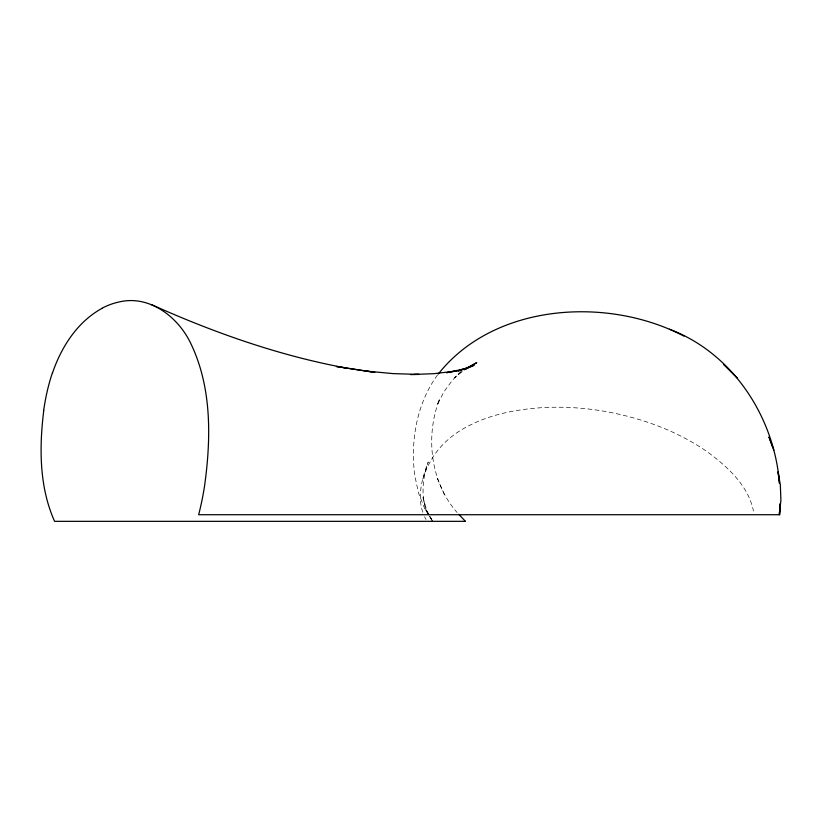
<?xml version="1.0" encoding="UTF-8"?>
<svg xmlns="http://www.w3.org/2000/svg" width="822" height="822" viewBox="0 0 822 822"><rect width="100%" height="100%" fill="white"/><g stroke="black" fill="none" stroke-linecap="round" stroke-linejoin="round"><path stroke-width="0.62" stroke-dasharray="4.11 3.08" d="M429.033 514.623L426.659 510.143L423.053 497.598L426.279 511.037C420.977 495.06 422.6 477.654 428.262 462.005C421.984 478.517 416.518 497.629 423.772 514.788M422.796 478.836L427.07 467.43L433.338 456.374A147.477 112.398 30.8 0 1 441.548 446.007A145.586 110.96 30.8 0 1 457.33 432.464C482.072 416.096 511.983 409.736 541.195 407.722A263.215 200.599 30.8 0 1 567.54 407.414A254.204 193.725 30.8 0 1 602.505 410.969C639.547 417.309 675.972 430.142 707.033 451.607C727.234 466.485 748.246 485.319 753.455 511.007M437.499 375.027C416.744 403.458 410.384 440.602 414.699 475.085L418.49 492.995L424.697 508.623L428.642 514.983M461.204 371.575L452.573 380.052L443.911 391.786L437.212 405.01L439.678 398.824C425.066 436.009 430.348 482.082 457.073 512.507M461.091 371.585L454.648 377.575L463.269 370.835M429.3 516.041L432.598 521.333L429.629 515.743M424.532 516.74L426.022 519.494M444.342 494.495L437.304 478.404L438.188 480.551M423.053 497.598L423.505 499.581M428.796 514.778L425.621 509.321L428.786 514.778M432.608 521.333L429.433 515.877L432.598 521.333"/><path stroke-width="1.23" d="M780.273 503.824L779.821 514.726L198.647 514.726A170.719 77.689 -89.9 0 0 204.473 486.603C211.1 439.04 212.097 387.727 190.796 343.504C178.24 316.932 149.162 294.368 118.532 302.106A296.28 131.849 87.6 0 0 101.866 308.301M780.181 503.824L779.287 514.726L780.9 500.29L780.355 485.144L778.095 471.972M43.772 410.394C39.199 447.353 39.137 486.737 54.581 521.333L465.386 521.333M52.577 372.685C61.465 346.833 77.402 321.885 101.877 308.435M438.26 374.051C494.248 303.164 607.684 296.095 683.914 336.116M466.238 368.729L476.729 362.656L464.07 369.623M464.132 369.705L474.14 365.276L457.751 371.061L467.266 368.184L446.603 372.685L456.888 370.948L433.882 373.681L414.196 374.431M410.486 374.596L418.984 374.421L392.865 373.599L365.328 370.979L336.393 366.509L374.791 372.366L365.328 370.979M345.98 367.999C278.617 355.515 213.628 332.509 151.238 304.51M669.385 329.201C732.803 352.998 774.334 417.144 779.472 483.295L778.013 472.075M734.241 374.842L723.689 364.372L737.406 378.079M458.748 514.274L465.427 521.333M769.073 437.232L773.821 450.168M768.991 437.047L772.629 447.106M43.679 410.301A145.35 65.966 86.4 0 1 52.505 372.561"/></g></svg>
